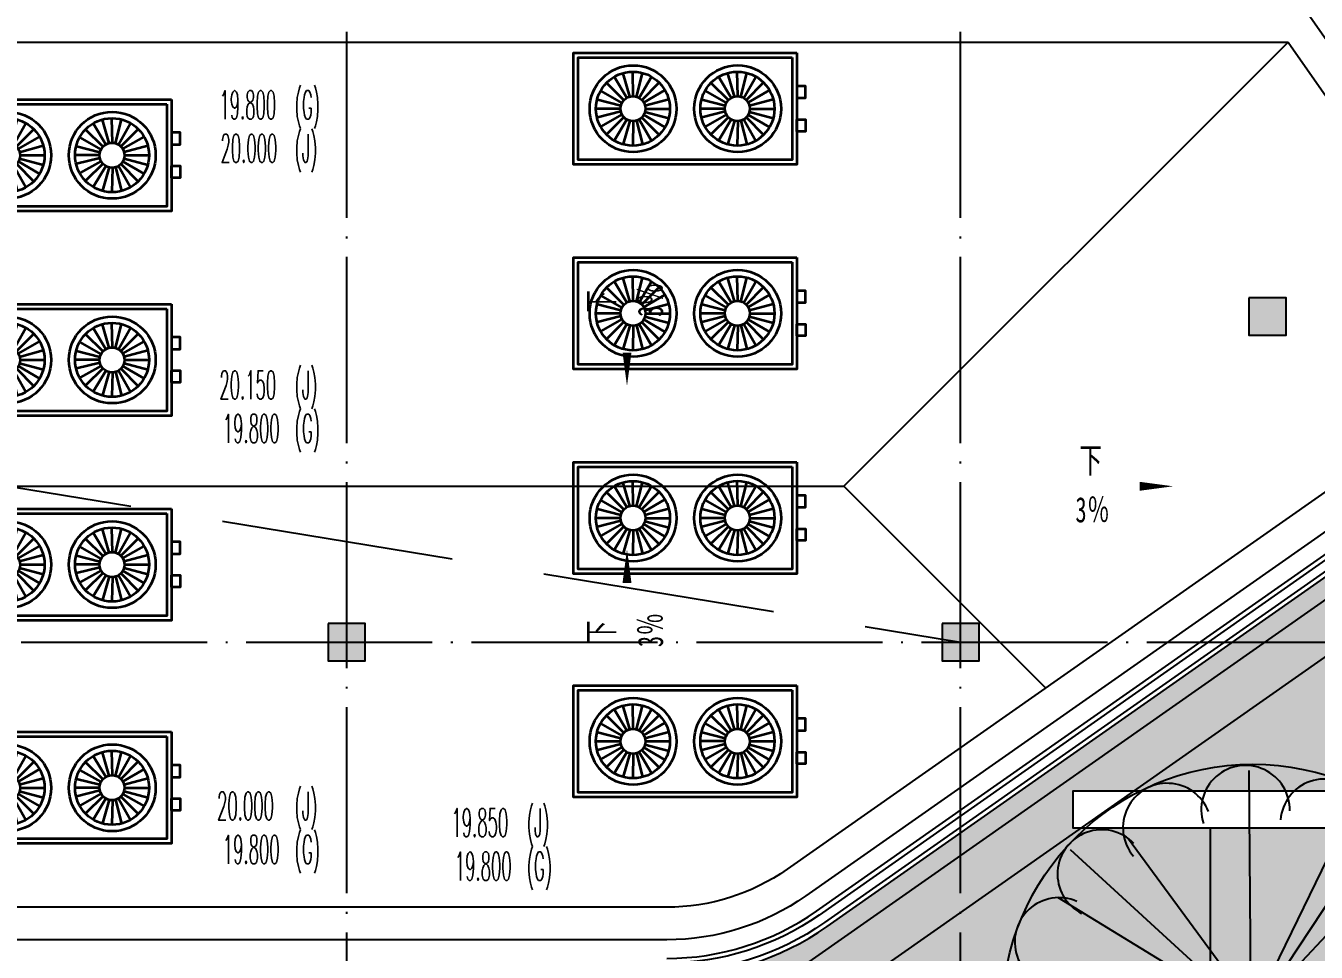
# Model space of a CAD drawing. Header units: millimetres. Extents: x 11476074 to 24729458, y -1239991 to 2813188.
# Drawn here: x 12574547 to 12588419, y 420080 to 430038 of the extents above; entities that cross this region are included whole.
import ezdxf

# ---------------------------------------------------------------- set-up
doc = ezdxf.new("R2010")
doc.units = ezdxf.units.MM
doc.header["$LTSCALE"] = 1000
doc.linetypes.add('DASH', pattern=[0.35, 0.25, -0.1])
doc.linetypes.add('DOTE', pattern=[2.4200000000000004, 2, -0.2, 0.02, -0.2])
for name, color, linetype in [('20220819景观提资', 11, 'Continuous'), ('A-ANNO-TEXT', 7, 'Continuous'), ('A-AXIS', 18, 'DOTE'), ('A-COLS', 6, 'Continuous'), ('A-DETL-0001', 1, 'Continuous'), ('AXIS', 3, 'Continuous'), ('HZHZNEWPLOTLAYER#@$TT', 7, 'Continuous'), ('LA-DQ-deciduous', 62, 'Continuous'), ('LA-DQ-deciduous（图块层）', 62, 'Continuous'), ('LA-DQ-Q', 55, 'Continuous'), ('PUB_HATCH', 8, 'Continuous'), ('PUB_TEXT', 7, 'Continuous'), ('排水沟', 133, 'Continuous')]:
    doc.layers.add(name, color=color, linetype=linetype)
doc.layers.add('暖通-空调-设备', color=1, linetype='Continuous', lineweight=35)
doc.styles.add('_TCH_DIM', font='SIMPLEX.shx', dxfattribs={"width": 0.6, "bigfont": 'GBCBIG.shx'})
doc.styles.add('宋体', font='', dxfattribs={"width": 0.65})
doc.styles.get('宋体').set_extended_font_data('SimSun')

# ---------------------------------------------------------------- blocks, each defined once
blk = doc.blocks.new('A$C62D30986')
at = {"layer": '暖通-空调-设备'}
for p, q in [((-1828.022507263813, 116.3104169867001), (-1961.16384995915, 337.1537648113444)), ((-1794.201609232463, 129.8664065529592), (-1865.957521319855, 378.7183170858771)), ((-1758.306820727419, 133.8300555362366), (-1763.237571931444, 394.2253805189393)), ((-1724.543965981342, 128.6341771772131), (-1660.079506530426, 381.9668911565095)), ((-1693.444666653406, 115.231298327446), (-1563.609197481535, 343.4268277077936)), ((-1665.695973643102, 93.45815664250404), (-1480.795113043394, 280.7077362174168)), ((-704.6942243790254, 116.6163810836151), (-837.8355670743622, 337.4597289087251)), ((-670.8733263472095, 130.1723706503399), (-742.6292384350672, 379.0242811823264)), ((-634.9785378426313, 134.1360196331516), (-639.9092890466563, 394.5313446158543)), ((-601.2156830960885, 128.9401412736624), (-536.7512236461043, 382.2728552529588)), ((-570.1163837686181, 115.5372624238953), (-440.2809145962819, 343.7327918051742)), ((-542.367690758314, 93.76412073941901), (-357.4668301590718, 281.0137003138661)), ((-1880.189417077694, 62.55672516440973), (-2105.652870790567, 190.3378810919821)), ((-1858.968372126576, 92.07050787564367), (-2043.072699263226, 273.2569931847975)), ((-1645.485546321608, 66.79632967384532), (-1417.035745474044, 198.6918836897239)), ((-756.8611341929063, 62.8626892613247), (-982.3245879057795, 190.6438451884314)), ((-735.6400892417878, 92.37647197209299), (-919.7444163789041, 273.5629572821781)), ((-522.1572634363547, 67.10229377029464), (-293.7074625892565, 198.9978477861732)), ((-1892.307893856894, 30.19731928501278), (-2144.03115457762, 93.80309797078371)), ((-1632.083756156731, 34.44154609879479), (-1377.281112164259, 102.7157087856904)), ((-768.9796109721065, 30.50328338192776), (-1020.702871692833, 94.10906206723303)), ((-508.7554732724093, 34.74751019570976), (-253.9528292794712, 103.021672883071)), ((-504.1843722229823, 0.02655060356482863), (-240.3932641921565, 0.02655060356482863)), ((-1895.815278864931, -0.585377590265125), (-2159.606618185528, -0.585377590265125)), ((-1892.307893856894, -30.75614627171308), (-2144.03115457762, -94.361924957484)), ((-1880.189417077694, -63.11555215111002), (-2105.652870790567, -190.8967080786824)), ((-1858.968372126576, -92.62933486141264), (-2043.072699263226, -273.8158201714978)), ((-1828.022507263813, -116.8692439734004), (-1961.16384995915, -337.7125917980447)), ((-1794.201609232463, -130.4252335396595), (-1865.957521319855, -379.2771440725774)), ((-1758.306820727419, -134.3888825229369), (-1763.237571931444, -394.7842075056396)), ((-1724.543965981342, -129.1930041634478), (-1660.079506530426, -382.5257181432098)), ((-1693.444666653406, -115.7901253136806), (-1563.609197481535, -343.9856546944939)), ((-1665.695973643102, -94.01698362920433), (-1480.795113043394, -281.2665632036515)), ((-1645.485546321608, -67.35515666054562), (-1417.035745474044, -199.2507106764242)), ((-1632.083756156731, -35.00037308549508), (-1377.281112164259, -103.2745357723907)), ((-1627.512655108236, -0.2794134928844869), (-1363.721547076944, -0.2794134928844869)), ((-772.4869959801435, -0.2794134928844869), (-1036.27833530074, -0.2794134928844869)), ((-768.9796109721065, -30.4501821747981), (-1020.702871692833, -94.05596086010337)), ((-756.8611341929063, -62.80958805372939), (-982.3245879057795, -190.5907439813018)), ((-735.6400892417878, -92.32337076449767), (-919.7444163784385, -273.5098560745828)), ((-704.6942243790254, -116.5632798760198), (-837.8355670738965, -337.4066277015954)), ((-670.8733263472095, -130.1192694427446), (-742.6292384350672, -378.9711799747311)), ((-634.9785378426313, -134.0829184255563), (-639.9092890461907, -394.4782434091903)), ((-601.2156830960885, -128.8870400660671), (-536.7512236456387, -382.2197540458292)), ((-570.1163837686181, -115.4841612167656), (-440.2809145962819, -343.6796905975789)), ((-542.367690758314, -93.71101953275502), (-357.4668301586062, -280.9605991062708)), ((-522.1572634363547, -67.04919256363064), (-293.7074625892565, -198.9447465790436)), ((-508.7554732724093, -34.69440898811445), (-253.9528292794712, -102.9685716759413))]:
    blk.add_line(p, q, dxfattribs=at)
for points in [[(0, 600), (0, -600), (-2400, -600), (-2400, 600)], [(-50, 550), (-50, -550), (-2350, -550), (-2350, 550)], [(0, 243.3678494989872), (0, 115.3852962162346), (93.67769654747099, 115.3852962162346), (93.67769654747099, 243.3678494989872)], [(0, -243.3678494989872), (0, -115.3852962162346), (93.67769654747099, -115.3852962162346), (93.67769654747099, -243.3678494989872)]]:
    blk.add_lwpolyline(points, close=True, dxfattribs=at)
for centre, radius in [((-1759.692424327601, -0.585377590265125), 466.6969999996565), ((-636.364141442813, -0.2794134928844869), 466.6969999996565), ((-1761.664141442627, -0.2794134928844869), 397.9425943655826), ((-638.335858557839, 0.02655060356482863), 397.9425943655826), ((-1761.664141442627, -0.2794134928844869), 134.1514863345196), ((-638.335858557839, 0.02655060356482863), 134.1514863345196)]:
    blk.add_circle(centre, radius, dxfattribs=at)
blk = doc.blocks.new('A$C116B2636')
at = {"layer": '暖通-空调-设备'}
for p in [(15723.26060565002, 7900.007020964113), (8999.982118520886, 7400.007020964113), (15723.26060565002, 5700.007020964113), (8999.982118520886, 5200.007020964113), (15723.26060565002, 3500.007020964113), (8999.982118520886, 3000.007020964113), (15723.26060565002, 1100.007020964113), (8999.982118520886, 600.0070209641126)]:
    blk.add_blockref('A$C62D30986', p, dxfattribs=at)
blk = doc.blocks.new('_FZH')
blk.add_lwpolyline([(-0.5, -0.5), (0.5, -0.5), (0.5, 0.5), (-0.5, 0.5)], close=True)
at = {"layer": 'PUB_HATCH'}
blk.add_solid([(-0.5, -0.5), (0.5, -0.5), (-0.5, 0.5), (0.5, 0.5)], dxfattribs=at)
blk = doc.blocks.new('asdgsdfgdf')
at = {"layer": 'A-COLS', "color": 5, "xscale": 400, "yscale": 400, "zscale": 400, "rotation": 270}
for p in [(-16399.98514414765, 62800.00000022352), (-26299.98514414765, 59300.00000022352), (-19699.98514414765, 59300.00000022352)]:
    blk.add_blockref('_FZH', p, dxfattribs=at)
blk = doc.blocks.new('小叶榄仁（原有）')
at = {"layer": 'LA-DQ-Q'}
h = blk.add_hatch(color=256, dxfattribs=at)
edge = h.paths.add_edge_path()
edge.add_arc((-10.94041240284787, 1.935175598264323), 247.6300005471847, 0, 360)
at = {"layer": 'LA-DQ-deciduous'}
for p, q in [((-13.14831677800248, -15.8475344634935, -1.584445386208897e-09), (-35.03949283435213, 2666.864958643346, -1.584445386208897e-09)), ((-13.14831677776965, -15.84753375510627, -1.584445386208897e-09), (1160.40104166116, 2396.663077100777, -1.584445386208897e-09)), ((44.10817210353707, 34.35302830733417, -1.584445386208897e-09), (1341.96316183871, 1999.728234298309, -1.584445386208897e-09)), ((-1355.142298621122, 1918.682550363374, -1.584445386208897e-09), (44.10817210353707, 14.09097943759116, -1.584445386208897e-09)), ((-13.14831677776965, -15.84753375510627, -1.584445386208897e-09), (1820.895509304017, 1942.138366076178, -1.584445386208897e-09)), ((-13.14831677776965, -15.84753375510627, -1.584445386208897e-09), (-1991.770320501171, 1795.914180411492, -1.584445386208897e-09)), ((-13.14831748650613, -15.84753375510627, -1.584445386208897e-09), (-2130.398976361605, 1273.308554119678, -1.584445386208897e-09)), ((-2632.718815616561, -269.571006815866, -1.584445386208897e-09), (-77.56578233441542, 34.35302830731962, -1.584445386208897e-09)), ((-2267.696953719009, -492.4485212949658, -1.584445386208897e-09), (3.549668687166559, 14.09097943747474, -1.584445386208897e-09)), ((-37.00727891805218, 34.35302830733417, -1.584445386208897e-09), (2193.680840071531, -1667.621402173987, -1.584445386208897e-09)), ((-13.14831677776965, -15.84753375510627, -1.584445386208897e-09), (2668.671082520163, 56.74896100023761, -1.584445386208897e-09)), ((-13.14831677776965, -15.84753375510627, -1.584445386208897e-09), (-1854.930697494183, -1966.55591983987, -1.584445386208897e-09)), ((-13.14831677776965, -15.84753375510627, -1.584445386208897e-09), (-1698.090495442731, -2103.524568208959, -1.584445386208897e-09)), ((-13.14831748650613, -15.84753375510627, -1.584445386208897e-09), (-1213.436633325175, -2415.166917541181, -1.584445386208897e-09)), ((-57.28730817767064, -127.7400136891374, -1.584445386208897e-09), (-37.00727891804854, -2680.702078474205, -1.584445386208897e-09)), ((-16.72880546981105, -6.170232014716021, -1.584445386208897e-09), (368.5715298762152, -2680.702078474205, -1.584445386208897e-09)), ((-13.14831677776965, -15.84753375510627, -1.584445386208897e-09), (2418.841798178626, -1148.477052300572, -1.584445386208897e-09)), ((-13.14831677800248, -15.8475344634935, -1.584445386208897e-09), (1785.911513370698, -2006.025735055431, -1.584445386208897e-09)), ((3.549668686933728, -6.170232014614157, -1.584445386208897e-09), (1362.241635286955, -1991.807486875434, -1.584445386208897e-09))]:
    blk.add_line(p, q, dxfattribs=at)
blk.add_circle((-13.14830260839517, -15.84751887700986, -1.584445386208897e-09), 76.45409421031684, dxfattribs=at)
for centre, start, end in [((-74.91735145705024, 2235.526315683048, -1.584445386208897e-09), 358.5696050999313, 197.8385093945923), ((791.3480087986718, 2087.788672021241, -1.584445386208897e-09), 336.0696051001028, 175.3385093937526), ((-931.7789359188137, 2040.512699475745, -1.584445386208897e-09), 21.06960509602557, 220.3385093966247), ((-1648.787336134814, 1532.436878962573, -1.584445386208897e-09), 43.5696050953705, 242.8385093943065), ((1535.136095939906, 1619.791485601832, -1.584445386208897e-09), 313.5696051044858, 152.8385093975231), ((-2116.784523262639, 788.6487918214407, -1.584445386208897e-09), 66.0696051001222, 265.3385093867491), ((2043.211917161483, 902.7830853857013, -1.584445386208897e-09), 291.0696051047595, 130.3385093970581), ((2238.225533368535, 45.92150092427619, -1.584445386208897e-09), 268.5696050995525, 107.8385093965122), ((-2264.522166924311, -77.61656843438686, -1.584445386208897e-09), 88.56960509955246, 287.8385093965122), ((2090.487888998126, -820.3438593314349, -1.584445386208897e-09), 246.0696051001222, 85.33850938674918), ((-2069.508550717255, -934.4781536041846, -1.584445386208897e-09), 111.0696051047596, 310.3385093970581), ((1622.490702579034, -1564.131947181173, -1.584445386208897e-09), 223.5696050953705, 62.83850939430651), ((-1561.432730204189, -1651.486553820316, -1.584445386208897e-09), 133.5696051044858, 332.8385093975231), ((905.4823023630379, -2072.207767694359, -1.584445386208897e-09), 201.0696050960256, 40.33850939662477), ((-817.6446430627184, -2119.483740239739, -1.584445386208897e-09), 156.0696051001027, 355.3385093937526), ((48.62071719300366, -2267.221383901531, -1.584445386208897e-09), 178.5696050999313, 17.83850939860628)]:
    blk.add_arc(centre, 484.8509455513855, start, end, dxfattribs=at)
at = {"layer": 'LA-DQ-Q'}
for centre, radius in [((4.710164089923637, -12.18804854933114, -1.584445386208897e-09), 2745.916329502918), ((-10.94041240284787, 1.935175598264323, -1.584445386208897e-09), 247.6300005471847)]:
    blk.add_circle(centre, radius, dxfattribs=at)
blk = doc.blocks.new('A$C2E1F4B8B')
at = {"layer": '20220819景观提资'}
h = blk.add_hatch(dxfattribs=at)
h.set_pattern_fill('草坪或沼泽', color=68, scale=200)
h.set_pattern_definition([(0, (-25387.84065785818, -126494.3412717869), (800, 800), [120, -24, 32, -24, 120, -480]), (0, (-25427.84065785818, -126470.3412717869), (800, 800), [80, -60, 120, -60, 80, -400]), (0, (-25147.84065785818, -126150.3412717869), (800, 800), [100, -40, 100, -560]), (0, (-25547.84065785818, -125990.3412717869), (800, 800), [40, -80, 40, -640]), (90, (-25467.84065785818, -125990.3412717869), (-799.9999999999999, 800), [72, -728]), (90, (-25227.84065785818, -126470.3412717869), (-799.9999999999999, 800), [80, -720]), (90, (-25027.84065785818, -126150.3412717869), (-799.9999999999999, 800), [80, -720]), (45, (-25123.84065785818, -126478.3412717869), (8.881784197001252e-14, 800.0000000152198), [80, -1051.3708496]), (135, (-25331.84065785818, -126478.3412717869), (-800.0000000152198, 8.881784197001252e-14), [80, -1051.3708496]), (63.43494882, (-25147.84065785818, -126474.3412717869), (4.07989197981351e-08, 800.0000000000751), [79.99999999999966, -1708.854381599994]), (75.96375653, (-25187.84065785818, -126470.3412717869), (2.895186312912301e-08, 799.9999998801562), [80, -3218.4845008]), (75.96375653, (-24987.84065785818, -126150.3412717869), (2.895186312912301e-08, 799.9999998801562), [64, -3234.4845008]), (75.96375653, (-25451.84065785818, -125990.3412717869), (2.895186312912301e-08, 799.9999998801562), [56.00000000000001, -3242.4845008]), (104.03624347, (-25267.84065785818, -126470.3412717869), (-2.895177431128104e-08, 799.9999998801561), [80, -3218.4845008]), (104.03624347, (-25067.84065785818, -126150.3412717869), (-2.895177431128104e-08, 799.9999998801561), [64, -3234.4845008]), (104.03624347, (-25483.84065785818, -125990.3412717869), (-2.895177431128104e-08, 799.9999998801561), [56.00000000000001, -3242.4845008]), (116.5650512, (-25307.84065785818, -126474.3412717869), (-3.200518516877082e-07, 800.0000000000751), [79.99999999999966, -1708.853438159995])])
edge = h.paths.add_edge_path()
edge.add_arc((44235.03302104585, 65460.19666857913), 1750.281827330589, 359.9999999999981, 395.0919296702629)
edge.add_line((45667.16734756716, 66466.41620023368), (38842.05902526341, 76200.00064780674))
edge.add_line((38842.05902526341, 76200.00064780674), (37506.00188682973, 76200.00064780674))
edge.add_line((37506.00188682973, 76200.00064780674), (37234.90337568149, 76200.00064780674))
edge.add_line((37234.90337568149, 76200.00064780674), (37234.90337564051, 77700.00064878678))
edge.add_line((37234.90337564051, 77700.00064878678), (35934.90337568149, 77700.00064864435))
edge.add_line((35934.90337568149, 77700.00064864435), (34734.90337615088, 77700.00064864196))
edge.add_line((34734.90337615088, 77700.00064864196), (34734.90337615088, 85100.00064847118))
edge.add_line((34734.90337615088, 85100.00064847118), (34979.15078326128, 85192.41365964763))
edge.add_line((34979.15078326128, 85192.41365964763), (32340.76100268587, 83499.46398145228))
edge.add_line((32340.76100268587, 83499.46398145228), (32534.90337567963, 83500.0006484706))
edge.add_line((32534.90337567963, 83500.0006484706), (28299.1942888163, 83500.0006484706))
edge.add_line((28299.1942888163, 83500.0006484706), (28299.1942888163, 81108.01779704524))
edge.add_line((28299.1942888163, 81108.01779704524), (28299.1942888163, 78471.41128980304))
edge.add_line((28299.1942888163, 78471.41128980304), (32556.41195427999, 78468.58075166022))
edge.add_line((32556.41195427999, 78468.58075166022), (32556.41195427999, 73287.2103908073))
edge.add_line((32556.41195427999, 73287.2103908073), (35556.41195427999, 73287.2103908073))
edge.add_line((35556.41195427999, 73287.2103908073), (35556.41195427999, 72687.21039080725))
edge.add_line((35556.41195427999, 72687.21039080725), (38201.07197054662, 72687.21039080719))
edge.add_line((38201.07197054662, 72687.21039080719), (38201.07197054662, 73587.21039080719))
edge.add_line((38201.07197054662, 73587.21039080719), (40001.07197054662, 73587.21039080719))
edge.add_line((40001.07197054662, 73587.21039080719), (40001.07197054662, 71787.21039080719))
edge.add_line((40001.07197054662, 71787.21039080719), (38201.07197054662, 71787.21039080719))
edge.add_line((38201.07197054662, 71787.21039080719), (33618.63280291297, 71787.21039080725))
edge.add_line((33618.63280291297, 71787.21039080725), (33618.63280291297, 72687.2103908073))
edge.add_line((33618.63280291297, 72687.2103908073), (32556.41195427999, 72687.2103908073))
edge.add_line((32556.41195427999, 72687.2103908073), (32556.41195427999, 73287.2103908073))
edge.add_line((32556.41195427999, 73287.2103908073), (32556.41195427999, 78468.58075166022))
edge.add_line((32556.41195427999, 78468.58075166022), (28299.1942888163, 78471.41128980304))
edge.add_line((28299.1942888163, 78471.41128980304), (28299.1942888163, 81108.01779704524))
edge.add_line((28299.1942888163, 81108.01779704524), (28299.1942888163, 83500.0006484706))
edge.add_line((28299.1942888163, 83500.0006484706), (32768.9294820521, 84300.00064870104))
edge.add_line((32768.9294820521, 84300.00064870104), (33817.1908488404, 84300.00064870104))
edge.add_line((33817.1908488404, 84300.00064870104), (34979.15078326128, 85192.41365964763))
edge.add_line((34979.15078326128, 85192.41365964763), (36171.93788168393, 86028.88482753438))
edge.add_line((36171.93788168393, 86028.88482753438), (33186.35082904622, 90286.3882864039))
edge.add_line((33186.35082904622, 90286.3882864039), (26614.80795762874, 85677.89035335666))
edge.add_arc((24692.27143556066, 88307.12063614314), 3257.145768707182, 271.3534578363299, 306.1748867744918, ccw=False)
edge.add_line((24769.20553999394, 85050.88358976843), (22434.90337610617, 85050.00064880704))
edge.add_arc((22408.27459586971, 82298.71859098191), 2751.41092053647, 89.44546976635137, 125.0366461313441)
edge.add_line((20828.68891207501, 84551.5326359488), (19610.36785474047, 83697.14726794005))
edge.add_arc((20198.54149036668, 80755.37029179418), 3000.000000504608, 35.03463536420662, 101.30652853263098, ccw=False)
edge.add_line((22654.95699187182, 82477.58482169168), (34282.36221253499, 65893.27553032362))
edge.add_arc((31825.94671132974, 64171.06100086292), 3000.000000007833, -54.965364639041525, 35.034635360664026, ccw=False)
edge.add_line((33548.16124080308, 61714.64549966651), (27598.92720438167, 57543.58515107376))
edge.add_arc((25876.71267491952, 60000.00065226614), 2999.999999998135, 270, 305.03463536082774, ccw=False)
edge.add_line((25876.71267491952, 57000.00065226789), (6534.903375452384, 57000.00065226801))
edge.add_arc((6534.903375452384, 60000.00065226801), 3000, 180, 270, ccw=False)
edge.add_line((3534.903375452384, 60000.00065226801), (3534.903375877067, 67789.64020911691))
edge.add_line((3534.903375877067, 67789.64020911691), (2225.692439511418, 66888.5942003557))
edge.add_arc((4120.704716337845, 64580.63048071286), 2986.263226929347, 129.3885766251655, 178.9922445954067)
edge.add_line((1134.903393598273, 64633.15211089753), (1134.903359249234, 55900.00066800026))
edge.add_line((1134.903359249234, 55900.00066800026), (5084.903371440247, 55900.00065226801))
edge.add_line((5084.903371440247, 55900.00065226801), (31718.62036191672, 55900.00065226801))
edge.add_line((31718.62036191672, 55900.00065226801), (31718.62036191672, 58600.00065226801))
edge.add_line((31718.62036191672, 58600.00065226801), (30245.18492887542, 58600.00065226801))
edge.add_line((30245.18492887542, 58600.00065226801), (30245.18492887542, 59000.00065226801))
edge.add_line((30245.18492887542, 59000.00065226801), (35469.94578374922, 59000.00065226801))
edge.add_line((35469.94578374922, 59000.00065226801), (35469.94578374922, 60499.95192970871))
edge.add_line((35469.94578374922, 60499.95192970871), (33405.96512493119, 60499.95397467166))
edge.add_line((33405.96512493119, 60499.95397467166), (33405.96512493119, 60899.95397467166))
edge.add_line((33405.96512493119, 60899.95397467166), (40285.23510343395, 60899.94715878792))
edge.add_line((40285.23510343395, 60899.94715878792), (40285.23964710534, 60899.94715880201))
edge.add_line((40285.23964710534, 60899.94715880201), (40285.23964710534, 61499.95274876029))
edge.add_line((40285.23964710534, 61499.95274876029), (42085.23964710534, 61499.95274876029))
edge.add_line((42085.23964710534, 61499.95274876029), (42085.23964710534, 60899.89944822114))
edge.add_line((42085.23964710534, 60899.89944822114), (45985.31484837644, 60899.81084136612))
edge.add_line((45985.31484837644, 60899.81084136612), (45985.31484837644, 65460.19666857907))
h.paths.add_polyline_path([(35284.90232702345, 75502.28238839738), (35284.90232702345, 76102.28238839738), (37084.90232702345, 76102.28238839738), (37084.90232702345, 75502.28238839738)], flags=16)
h.paths.add_polyline_path([(34684.90232702531, 76202.28238839738), (34684.90232702531, 77500.00064870104), (36484.90232702531, 77500.00064870104), (36484.90232702531, 76202.28238839738)], flags=16)
h.paths.add_polyline_path([(36184.90232702345, 74802.28238839738), (34384.90232702345, 74802.28238839738), (34384.90232702345, 75402.28238839738), (36184.90232702345, 75402.28238839738)], flags=16)
h.paths.add_polyline_path([(36184.90232702345, 74102.28238839738), (34384.90232702345, 74102.28238839738), (34384.90232702345, 74702.28238839738), (36184.90232702345, 74702.28238839738)], flags=16)
h.paths.add_polyline_path([(35556.41195427999, 73387.26369134634), (33756.41195427999, 73387.26369134634), (33756.41195427999, 73987.26369134634), (35556.41195427999, 73987.26369134634)], flags=16)
h.paths.add_polyline_path([(35556.41195427999, 73287.2103908073), (35556.41195427999, 72687.2103908073), (32556.41195427999, 72687.2103908073), (32556.41195427999, 73287.2103908073)], flags=17)
h.paths.add_polyline_path([(36335.92681469209, 71087.21039080719), (34535.92681469209, 71087.21039080719), (34535.92681469209, 71687.21039080719), (36335.92681469209, 71687.21039080719)], flags=16)
h.paths.add_polyline_path([(36335.92681469209, 70387.21039080719), (34835.92681469209, 70387.21039080719), (34835.92681469209, 70987.21039080719), (36335.92681469209, 70987.21039080719)], flags=16)
h.paths.add_polyline_path([(36635.92681469209, 69687.21039080719), (34835.92681469209, 69687.21039080719), (34835.92681469209, 70287.21039080719), (36635.92681469209, 70287.21039080719)], flags=16)
h.paths.add_polyline_path([(36635.92681469209, 67787.21039080719), (36635.92681469209, 69587.21039080719), (42635.92681469209, 69587.21039080719), (42635.92681469209, 67787.21039080719), (40835.92681469209, 67787.21039080719)], flags=16)
h.paths.add_polyline_path([(36535.92681469209, 67787.21039080719), (35785.209626792, 67787.21039080719), (35785.209626792, 69587.21039080719), (36535.92681469209, 69587.21039080719)], flags=16)
h.paths.add_polyline_path([(35785.209626792, 67087.21039080719), (35785.209626792, 67687.21039080719), (38785.209626792, 67687.21039080719), (38785.209626792, 67087.21039080719)], flags=16)
h.paths.add_polyline_path([(35934.90337600745, 65707.21039086534), (35934.90337610804, 66987.21039080719), (38634.90337610804, 66987.21039080719), (38634.90337600745, 65707.21039086534)], flags=16)
h.paths.add_polyline_path([(37585.209626792, 65093.55553246988), (37585.209626792, 65693.55553246988), (37585.20962670632, 65707.21039068943), (39385.20962670632, 65707.21039068943), (39385.209626792, 65693.60883300897), (39385.209626792, 65093.55553246988)], flags=16)
h.paths.add_polyline_path([(39485.209626792, 64393.55553246988), (39485.209626792, 65693.60883300897), (43444.67927092314, 65693.60883300897), (43444.67927092314, 65693.55553246994), (45244.67927092314, 65693.55553246994), (45244.67927092314, 63893.55553246994), (43444.67927092314, 63893.55553246994), (43444.67927092314, 64393.55553246988)], flags=16)
h.paths.add_polyline_path([(38131.28054163046, 63693.55553246982), (38131.28054163046, 64293.55553246982), (40831.28054163046, 64293.55553246994), (40831.28054163046, 63693.55553246994)], flags=16)
h.paths.add_polyline_path([(36985.209626792, 64393.55553246982), (36985.209626792, 64993.55553246982), (39385.209626792, 64993.55553246988), (39385.209626792, 64393.55553246988)], flags=16)
h.paths.add_polyline_path([(39385.20962670632, 65707.21039068943), (39385.209626792, 65693.60883300897), (37585.209626792, 65693.60883300897), (37585.20962670632, 65707.21039068943)], flags=0)
h.paths.add_polyline_path([(39631.28054163046, 62993.55553246994), (39631.28054163046, 63593.55553246994), (41431.28054163046, 63593.55553246994), (41431.28054163046, 62993.55553246994)], flags=16)
h.paths.add_polyline_path([(40531.28054163046, 62893.55553246994), (42031.28054163046, 62893.55553246994), (42031.28054163046, 62293.55553246994), (40531.28054163046, 62293.55553246994)], flags=16)
h.paths.add_polyline_path([(40531.28054163046, 62193.55553246994), (42331.28054163046, 62193.55553246994), (42331.28054163046, 61593.55553246994), (40531.28054163046, 61593.55553246994)], flags=16)
h = blk.add_hatch(dxfattribs=at)
h.set_pattern_fill('草坪或沼泽', color=68, scale=200)
h.set_pattern_definition([(0, (-12355249.9073343, -362792.4136020176), (1040, 1040), [156, -31.2, 41.6, -31.2, 156, -624]), (0, (-12355301.9073343, -362761.2136020176), (1040, 1040), [104, -78, 156, -78, 104, -520]), (0, (-12354937.9073343, -362345.2136020176), (1040, 1040), [130, -52, 130, -728]), (0, (-12355457.9073343, -362137.2136020176), (1040, 1040), [52, -104, 52, -832]), (90, (-12355353.9073343, -362137.2136020176), (-1040, 1040), [93.6, -946.4000000000001]), (90, (-12355041.9073343, -362761.2136020176), (-1040, 1040), [104, -936]), (90, (-12354781.9073343, -362345.2136020176), (-1040, 1040), [104, -936]), (45, (-12354906.7073343, -362771.6136020176), (8.881784197001252e-14, 1039.999999386218), [104, -1366.7821]), (135, (-12355177.1073343, -362771.6136020176), (-1039.999999386218, 8.881784197001252e-14), [104, -1366.7821]), (63.43494882, (-12354937.9073343, -362766.4136020176), (9.474657503005801e-07, 1039.999998837342), [103.9999999999997, -2221.510599999991]), (75.96375653, (-12354989.9073343, -362761.2136020176), (3.763740430429152e-08, 1039.999999844203), [104, -4184.029799999999]), (75.96375653, (-12354729.9073343, -362345.2136020176), (3.763740430429152e-08, 1039.999999844203), [83.2, -4204.8298]), (75.96375653, (-12355333.1073343, -362137.2136020176), (3.763740430429152e-08, 1039.999999844203), [72.8, -4215.229799999999]), (104.03624347, (-12355093.9073343, -362761.2136020176), (-9.739062356572958e-06, 1039.999997418847), [104, -4184.029799999999]), (104.03624347, (-12354833.9073343, -362345.2136020176), (-9.739062356572958e-06, 1039.999997418847), [83.2, -4204.8298]), (104.03624347, (-12355374.7073343, -362137.2136020176), (-9.739062356572958e-06, 1039.999997418847), [72.8, -4215.229799999999]), (116.5650512, (-12355145.9073343, -362766.4136020176), (-1.741018404999295e-05, 1039.999990787498), [103.9999999999997, -2221.509399999991])])
h.paths.add_polyline_path([(40285.23055958003, 60499.94715879246), (35469.94578374922, 60499.95192970871), (35469.94578374922, 59000.00065226801), (36791.8335929364, 59000.00065226801), (36791.8335929364, 58600.00065226801), (31718.62036191672, 58600.00065226801), (31718.62036191672, 55900.00065226801), (33605.65331332758, 55900.00065226801), (33605.65331332758, 55500.00065226801), (21354.90848989598, 55500.00065226801), (21354.90848989598, 52931.26277596969), (25803.30418759584, 52931.26277596969), (25803.30418759584, 53838.85792419256), (28503.44205526635, 53838.85792419256), (28503.44205526635, 52031.26277596969), (27167.32566772774, 52031.26277596969), (27167.32566772774, 51795.7836356191), (21354.90848989598, 51795.7836356191), (21354.90848989598, 48700.00064780662), (30114.90848989598, 48700.00064780662), (40284.96247342974, 48700.00064780662)])
h.paths.add_polyline_path([(15284.97209928557, 48177.57437990635), (6747.840597966686, 48177.57437990635), (6747.840597966686, 47385.149393017), (15284.97209928557, 47385.149393017)])
h.paths.add_polyline_path([(9022.149591255933, 47235.149393017), (6597.840597966686, 47235.149393017), (1784.90332524851, 47235.14939302177), (1784.903322132304, 46649.99841380795), (9022.149591255933, 46649.99841380317)])
at = {"layer": '20220819景观提资', "color": 4}
blk.add_lwpolyline([(36791.8335929364, 59000.00065226801), (36791.8335929364, 58600.00065226801), (30245.18492887542, 58600.00065226801), (30245.18492887542, 59000.00065226801)], close=True, dxfattribs=at)
at = {"layer": '20220819景观提资'}
blk.add_lwpolyline([(31718.62036191672, 58600.00065226801), (31718.62036191672, 55900.00065226801)], dxfattribs=at)
at = {"layer": 'LA-DQ-deciduous（图块层）', "color": 0, "xscale": 0.981828, "yscale": 0.981828, "zscale": 0.981828}
blk.add_blockref('小叶榄仁（原有）', (32170.99482316896, 56602.84448953619, 1.555652844650709e-09), dxfattribs=at)
blk = doc.blocks.new('sdgsdgh')
at = {"color": 2}
for points in [[(46078.19021257013, 78082.9169114951), (47925.91246757284, 75447.48821695923, -0.414213562373024), (47203.94817870483, 71338.50202014658), (41254.71414211579, 67167.44167143572, -0.1540694300666023), (39561.2031883169, 66632.91691439424), (20219.39388884604, 66632.91691439471, -0.4142135623730951), (17269.39388884604, 69582.91691439471), (17269.39388884604, 80758.58960328018, -0.2445382749205991), (18525.8829350397, 83174.06484623719), (32189.52105026878, 92753.76179731434, -0.4142135623929659), (36298.50724691153, 92031.7975083316)], [(45956.06103700772, 78082.91691149573), (47844.03195086867, 75390.08106597711, -0.4142135623729188), (47146.54102772474, 71420.3825368529), (41197.3069911357, 67249.32218814216, -0.1540694300669183), (39561.20318832248, 66732.91691439511), (20219.39388884604, 66732.91691439471, -0.414213562373095), (17369.39388884604, 69582.91691439471), (17369.39388884604, 80758.58960328018, -0.2445382749205936), (18583.29008601606, 83092.18432952679), (32246.92820124887, 92671.8812806079, -0.4142135623932658), (36216.6267301999, 91974.39035735402)]]:
    blk.add_lwpolyline(points, format="xyb", dxfattribs=at)
at = {"layer": 'A-DETL-0001'}
for p, q in [((41168.60341518372, 67290.26244750852), (47117.83745160513, 71461.32279610122)), ((41283.41771714762, 67126.50141409558), (47232.65175356902, 71297.56176268827))]:
    blk.add_line(p, q, dxfattribs=at)
for radius in [2799.999999999997, 2999.999999999997]:
    blk.add_arc((39561.20318768546, 69582.91691528971), radius, 270, 305.0346353568939, dxfattribs=at)
blk = doc.blocks.new('00')
at = {"color": 2, "linetype": 'DASH', "ltscale": 10}
blk.add_line((12531760.7795304, 432066.9560360203), (12584596.81057935, 423413.2142507166), dxfattribs=at)
at = {"layer": 'AXIS'}
for points in [[(12581010, 427960.4901663407, 0, 0, 0), (12581010, 426166.4285052314, 0, 96.00000000000001, 0), (12581010, 426526.4285052314, 0, 0, 0)], [(12585087.58777103, 425088.2142526159, 0, 0, 0), (12586881.64943214, 425088.2142526159, 0, 96.00000000000001, 0), (12586521.64943214, 425088.2142526159, 0, 0, 0)], [(12581010, 422615.9383388907, 0, 0, 0), (12581010, 424410, 0, 96.00000000000001, 0), (12581010, 424050, 0, 0, 0)]]:
    blk.add_lwpolyline(points, format="xyseb", dxfattribs=at)
at = {"layer": '排水沟'}
for p, q in [((12588117.31056861, 429863.2142507222), (12583342.3105705, 425088.2142526159)), ((12564621.81070829, 425088.2142526159), (12583342.3105705, 425088.2142526159)), ((12585510.43305337, 422920.0917697494), (12583342.3105705, 425088.2142526158))]:
    blk.add_line(p, q, dxfattribs=at)
blk.add_lwpolyline([(12590008.04481978, 428821.2831249519, -0.4142109365918505), (12589224.8828775, 424364.0980685009), (12582448.63958992, 419613.2142545201), (12556696.81065801, 419613.2142564104), (12556696.81065799, 408813.2120139713), (12601596.81071041, 408813.2120120738), (12601596.81071041, 428856.4270873644), (12600049.23287671, 431063.2142507184)], format="xyb", dxfattribs=at)
for points in [[(12588299.37460236, 430213.2142507189), (12589516.74748044, 428476.8605286401, -0.4142135623933763), (12588880.43997146, 424855.3811686353), (12582931.20593518, 420684.3208201447, -0.154069430049146), (12581438.62000965, 420213.2142545133), (12562096.81071018, 420213.2142545129, -0.4142135623730951), (12559496.81071018, 422813.2142545129), (12559496.81071018, 430213.2142507186)], [(12588117.31056861, 429863.2142507191), (12589230.16567197, 428275.9355002027, -0.4142135623932889), (12588679.51494304, 425141.9629771218), (12582730.28090674, 420970.9026286174, -0.1540694300490919), (12581438.62000965, 420563.2142545131), (12562096.81071018, 420563.2142545129, -0.414213562373095), (12559846.81071018, 422813.2142545129), (12559846.81071018, 429863.2142507186)], [(12557196.81065803, 419113.214258377), (12557196.81065799, 409313.2120159378), (12601096.81071041, 409313.2120120738), (12601096.81071041, 428589.3234474905), (12590721.59341908, 428589.3234474905, -0.3673049444853122), (12589511.91863241, 423954.6954849685), (12582606.45514935, 419113.2142545272)]]:
    blk.add_lwpolyline(points, format="xyb", close=True, dxfattribs=at)
for name, p in [('asdgsdfgdf', (12604296.79585456, 364113.2142498107)), ('sdgsdgh', (12541877.41682196, 353230.2973392232)), ('A$C116B2636', (12567112.26465714, 421247.2098412162))]:
    blk.add_blockref(name, p)
at = {"layer": 'HZHZNEWPLOTLAYER#@$TT'}
blk.add_blockref('A$C2E1F4B8B', (12555561.9073343, 362813.2136020176), dxfattribs=at)
at = {"layer": 'A-ANNO-TEXT', "style": '_TCH_DIM', "width": 0.4235294117647059}
for s, p in [('(G)', (12577437.91330954, 429035.2142507189)), ('19.800', (12576627.74188097, 429035.2142507189)), ('20.000', (12576640.08473811, 428567.2142507189)), ('(J)', (12577437.91330954, 428567.2142507189)), ('20.150', (12576627.74188096, 426024.2142526159)), ('(J)', (12577437.91330954, 426024.2142526159)), ('(G)', (12577437.91330954, 425556.2142526159)), ('19.800', (12576664.77045239, 425556.2142526159)), ('(J)', (12577437.91330954, 421499.214254513)), ('20.000', (12576603.05616668, 421499.214254513)), ('19.850', (12579122.25616668, 421319.214254513)), ('(J)', (12579932.42759525, 421319.214254513)), ('19.800', (12576664.7704524, 421031.214254513)), ('(G)', (12577437.91330954, 421031.214254513)), ('(G)', (12579932.42759525, 420851.214254513)), ('19.800', (12579159.28473811, 420851.214254513))]:
    blk.add_text(s, height=306, dxfattribs=at).set_placement(p)
at = {"layer": 'PUB_TEXT', "style": '宋体', "width": 0.65}
for s, rotation, p in [('下', 89.99999999994051, (12580865.5443038, 426954.3580699619)), ('％', 89.99999999994051, (12581397.49367088, 427036.3074370509)), ('3', 89.99999999994051, (12581397.49367088, 426909.9276902154)), ('％', 90.00000000005947, (12581397.49367089, 423485.8172707108)), ('下', 90.00000000005947, (12580865.5443038, 423403.8679036219)), ('3', 90.00000000005947, (12581397.49367089, 423359.4375238754))]:
    blk.add_text(s, height=271.8987341772152, rotation=rotation, dxfattribs=at).set_placement(p)
for s, p in [('下', (12585875.51733576, 425232.6699488184)), ('3', (12585831.08695601, 424700.7205817298)), ('％', (12585957.46670285, 424700.7205817298))]:
    blk.add_text(s, height=271.8987341772152, dxfattribs=at).set_placement(p)
blk = doc.blocks.new('qlzw')
at = {"layer": 'A-AXIS'}
for p, q in [((12444566.81185048, 979989.7590900622, -0.001322019020014728), (12444566.81071039, 1082989.759090747)), ((12451166.81185048, 979989.7590900622, -0.001322019020014728), (12451166.81071039, 1082989.759090747)), ((12416866.81071017, 1055289.759090748), (12486866.81071017, 1055289.759090747))]:
    blk.add_line(p, q, dxfattribs=at)

msp = doc.modelspace()

# ---------------------------------------------------------------- block references
msp.add_blockref('00', (0, 0))
at = {"layer": '排水沟'}
msp.add_blockref('qlzw', (133430.0000000149, -631876.544840029), dxfattribs=at)

doc.saveas('drawing.dxf')
